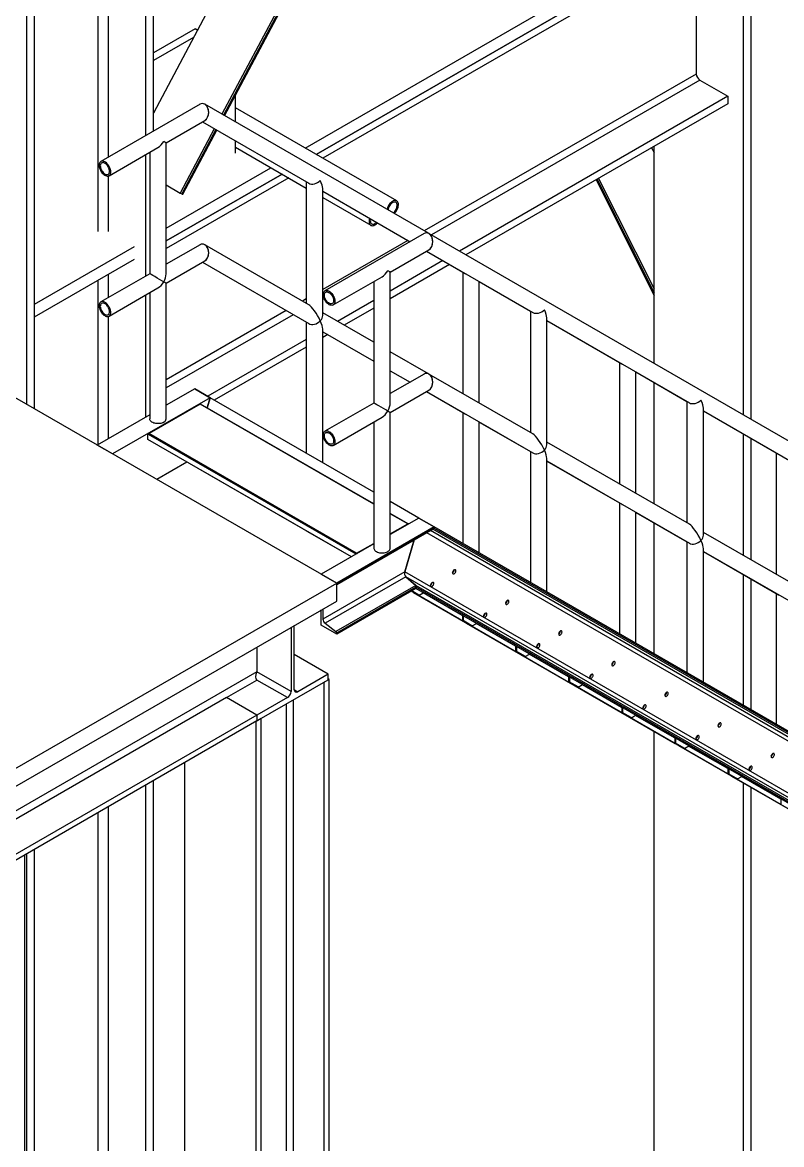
# Model space of a CAD drawing. Header units: inches. Extents: x -1490 to 2215, y -1057 to 1547.
# Drawn here: x 1956.8 to 2017.6, y 1138.8 to 1228.7 of the extents above; entities that cross this region are included whole.
import ezdxf

# ---------------------------------------------------------------- set-up
doc = ezdxf.new("R2010")
doc.units = ezdxf.units.IN
doc.header["$MEASUREMENT"] = 0

msp = doc.modelspace()

# ---------------------------------------------------------------- linework, layer by layer
at = {"color": 7, "linetype": 'Continuous', "lineweight": 25}
for p, q in [((2049.008, 1375.534), (1967.276, 1221.409)), ((2053.475, 1373.507), (1972.769, 1221.318)), ((2053.607, 1373.448), (1972.894, 1221.245)), ((1972.974, 1221.199), (2053.696, 1373.418)), ((1962.846, 1211.929), (1962.846, 1334.712)), ((1963.694, 1217.889), (1963.694, 1334.712)), ((1966.671, 1219.608), (1966.671, 1332.993)), ((1967.276, 1219.957), (1967.276, 1333.342)), ((1957.157, 1198.059), (1957.157, 1327.501)), ((1957.762, 1197.71), (1957.762, 1327.85)), ((2014.52, 1197.211), (2014.52, 1284.963)), ((2015.124, 1196.862), (2015.124, 1285.313)), ((1979.423, 1218.608), (2013.622, 1238.351)), ((1980.307, 1218.098), (2013.622, 1237.331)), ((2013.268, 1237.126), (1980.307, 1218.098)), ((2013.268, 1236.514), (1980.837, 1217.792)), ((2010.744, 1235.057), (2010.744, 1224.539)), ((1970.633, 1228.166), (1967.276, 1226.228)), ((1970.633, 1228.166), (1970.806, 1228.066)), ((1970.817, 1228.087), (1970.633, 1228.166)), ((1970.491, 1227.472), (1967.276, 1225.616)), ((2010.744, 1224.539), (1988.964, 1211.966)), ((2011.027, 1224.049), (1989.532, 1211.641)), ((2011.027, 1224.049), (2013.268, 1222.755)), ((1973.859, 1220.688), (1973.859, 1222.868)), ((1971.009, 1222.112), (1963.069, 1217.528)), ((1989.29, 1211.777), (1971.394, 1222.112)), ((2013.268, 1222.755), (1991.773, 1210.347)), ((2013.268, 1222.143), (1992.304, 1210.04)), ((2013.268, 1222.755), (2013.268, 1222.143)), ((1986.758, 1214.374), (1973.859, 1221.82)), ((1968.298, 1219.028), (1971.394, 1220.816)), ((1972.152, 1220.155), (1969.419, 1215.001)), ((1972.278, 1220.083), (1969.552, 1214.942)), ((1971.201, 1220.704), (1979.711, 1215.79)), ((1969.64, 1214.912), (1972.357, 1220.037)), ((1973.859, 1218.189), (1973.859, 1219.17)), ((1963.727, 1216.389), (1967.641, 1218.649)), ((1966.983, 1218.269), (1966.983, 1208.536)), ((1968.298, 1208.536), (1968.298, 1219.028)), ((1973.859, 1218.669), (1979.519, 1215.402)), ((2007.167, 1218.621), (2007.357, 1218.242)), ((2007.357, 1201.347), (2007.357, 1218.73)), ((1966.671, 1208.356), (1966.671, 1218.089)), ((1968.298, 1212.186), (1976.693, 1217.033)), ((1968.298, 1211.166), (1977.577, 1216.522)), ((1977.577, 1216.522), (1968.298, 1211.166)), ((1963.694, 1211.929), (1963.694, 1216.374)), ((1978.108, 1216.216), (1968.298, 1210.553)), ((1968.298, 1215.647), (1969.419, 1215.001)), ((1979.519, 1215.901), (1979.519, 1206.168)), ((2002.719, 1216.053), (2007.357, 1206.794)), ((2002.799, 1216.099), (2007.357, 1207)), ((2002.925, 1216.172), (2007.357, 1207.324)), ((1969.419, 1215.001), (1969.552, 1214.942)), ((1980.834, 1205.187), (1980.834, 1215.364)), ((1980.834, 1215.142), (1987.824, 1211.105)), ((1980.834, 1214.642), (1984.686, 1212.418)), ((1987.649, 1211.207), (1980.834, 1207.272)), ((1988.95, 1211.755), (1981.01, 1207.171)), ((2072.494, 1163.732), (1989.335, 1211.755)), ((1957.762, 1206.104), (1965.773, 1210.729)), ((1971.009, 1210.86), (1968.298, 1209.295)), ((1979.712, 1206.057), (1971.394, 1210.86)), ((1986.239, 1208.672), (1989.335, 1210.459)), ((1989.139, 1210.346), (1992.247, 1208.551)), ((1989.142, 1210.347), (1997.652, 1205.433)), ((1957.762, 1205.083), (1965.773, 1209.708)), ((1968.298, 1207.777), (1971.394, 1209.564)), ((1971.201, 1209.453), (1979.711, 1204.539)), ((1990.455, 1209.586), (1986.239, 1207.152)), ((1990.986, 1209.279), (1986.239, 1206.539)), ((1966.983, 1208.536), (1963.069, 1206.277)), ((1963.694, 1206.637), (1963.694, 1208.508)), ((1986.239, 1198.179), (1986.239, 1208.672)), ((1992.054, 1208.662), (1992.054, 1198.933)), ((1962.846, 1194.851), (1962.846, 1208.018)), ((1968.298, 1196.905), (1968.298, 1207.777)), ((1981.668, 1206.032), (1985.581, 1208.292)), ((1984.924, 1207.912), (1984.924, 1198.179)), ((1993.369, 1198.173), (1993.369, 1207.906)), ((1993.369, 1207.903), (1997.46, 1205.541)), ((1963.727, 1205.138), (1967.641, 1207.397)), ((1966.671, 1197.06), (1966.671, 1206.838)), ((1966.983, 1207.018), (1966.983, 1196.905)), ((1980.905, 1206.66), (1980.834, 1206.619)), ((1979.519, 1206.513), (1979.22, 1206.341)), ((1984.924, 1206.392), (1982.027, 1204.72)), ((1984.924, 1205.78), (1982.557, 1204.414)), ((1963.694, 1195.341), (1963.694, 1205.122)), ((1977.905, 1205.582), (1968.298, 1200.036)), ((1978.471, 1205.255), (1968.298, 1199.383)), ((1984.924, 1203.047), (1980.834, 1205.409)), ((1997.46, 1205.544), (1997.46, 1195.811)), ((1998.775, 1194.83), (1998.775, 1205.007)), ((1998.775, 1204.785), (2010.188, 1198.194)), ((1998.775, 1204.782), (2004.783, 1201.312)), ((1979.519, 1204.65), (1979.519, 1194.158)), ((1980.834, 1193.398), (1980.834, 1204.113)), ((1980.834, 1203.89), (1984.924, 1201.528)), ((1979.519, 1203.272), (1971.626, 1198.716)), ((1981.242, 1203.655), (1980.834, 1203.419)), ((1979.519, 1202.66), (1972.156, 1198.409)), ((1989.29, 1200.526), (1986.239, 1202.288)), ((1981.958, 1183.742), (1950.491, 1201.907)), ((2004.59, 1201.423), (2004.59, 1191.694)), ((1986.239, 1200.769), (1987.824, 1199.854)), ((1988.95, 1200.503), (1986.239, 1198.938)), ((1997.652, 1195.7), (1989.335, 1200.503)), ((2005.905, 1190.934), (2005.905, 1200.667)), ((2005.905, 1200.664), (2009.995, 1198.302)), ((2007.357, 1190.096), (2007.357, 1199.826)), ((1971.82, 1198.603), (1964.017, 1194.099)), ((1970.583, 1199.318), (1968.298, 1197.999)), ((1971.82, 1198.603), (1970.583, 1199.318)), ((1970.583, 1199.318), (1971.82, 1198.603)), ((1971.579, 1197.792), (1971.82, 1198.603)), ((1971.82, 1198.603), (1971.579, 1197.792)), ((1984.924, 1191.036), (1971.82, 1198.603)), ((1986.239, 1197.42), (1989.335, 1199.207)), ((1989.139, 1199.094), (1992.247, 1197.3)), ((1989.142, 1199.096), (1997.652, 1194.182)), ((1970.992, 1198.098), (1966.898, 1195.734)), ((1971.021, 1198.095), (1966.927, 1195.731)), ((1984.924, 1190.069), (1971.021, 1198.095)), ((1984.924, 1190.088), (1971.05, 1198.098)), ((1984.924, 1198.179), (1981.01, 1195.92)), ((2009.995, 1198.305), (2009.995, 1188.572)), ((2011.31, 1187.591), (2011.31, 1197.768)), ((1966.983, 1197.24), (1962.779, 1194.813)), ((1981.668, 1194.781), (1985.581, 1197.04)), ((1986.239, 1186.548), (1986.239, 1197.42)), ((1992.054, 1197.411), (1992.054, 1186.922)), ((2011.31, 1197.546), (2022.723, 1190.955)), ((2011.31, 1197.543), (2017.318, 1194.073)), ((1984.924, 1196.661), (1984.924, 1186.548)), ((1993.369, 1186.163), (1993.369, 1196.655)), ((1993.369, 1196.651), (1997.46, 1194.289)), ((1966.845, 1195.684), (1966.866, 1195.696)), ((1966.845, 1195.249), (1966.845, 1195.684)), ((1966.886, 1195.66), (1966.845, 1195.684)), ((1983.131, 1185.848), (1966.845, 1195.249)), ((1966.89, 1195.682), (1966.866, 1195.696)), ((1966.886, 1195.684), (1966.886, 1195.708)), ((1966.898, 1195.701), (1966.886, 1195.708)), ((1983.508, 1186.065), (1966.886, 1195.66)), ((1983.549, 1186.136), (1966.927, 1195.731)), ((2010.188, 1188.461), (1998.775, 1195.052)), ((2014.52, 1185.959), (2014.52, 1195.689)), ((2015.124, 1185.61), (2015.124, 1195.34)), ((1964.017, 1194.099), (1962.779, 1194.813)), ((1997.46, 1194.293), (1997.46, 1183.801)), ((2017.126, 1194.184), (2017.126, 1184.455)), ((1969.964, 1193.449), (1967.553, 1192.057)), ((1998.775, 1183.041), (1998.775, 1193.756)), ((1998.775, 1193.533), (2010.188, 1186.943)), ((1998.775, 1193.53), (2004.783, 1190.061)), ((1971.095, 1192.795), (1971.095, 1192.796)), ((1983.13, 1185.847), (1971.095, 1192.795)), ((1975.345, 1190.341), (1975.345, 1190.341)), ((1983.13, 1185.847), (1975.345, 1190.341)), ((1988.521, 1188.959), (1986.239, 1190.277)), ((2004.59, 1190.172), (2004.59, 1179.683)), ((1987.671, 1188.502), (1986.239, 1189.329)), ((1987.642, 1188.499), (1986.239, 1189.31)), ((1988.523, 1188.961), (1986.239, 1187.642)), ((1989.761, 1188.246), (1988.523, 1188.961)), ((1988.523, 1188.961), (1989.761, 1188.246)), ((2005.905, 1178.924), (2005.905, 1189.416)), ((2005.905, 1189.412), (2009.995, 1187.05)), ((1979.595, 1187.886), (1979.595, 1187.887)), ((1983.129, 1185.847), (1979.595, 1187.886)), ((1989.761, 1188.246), (1981.958, 1183.742)), ((1989.733, 1188.151), (1981.958, 1183.663)), ((1981.958, 1183.625), (1989.687, 1188.087)), ((1986.239, 1187.689), (1987.642, 1188.499)), ((1987.7, 1188.485), (1987.676, 1188.499)), ((2067.086, 1142.789), (1989.166, 1187.787)), ((2047.63, 1154.355), (1989.452, 1187.952)), ((2067.331, 1143.214), (1989.656, 1188.07)), ((1989.733, 1188.151), (1989.761, 1188.246)), ((1989.761, 1188.246), (1989.733, 1188.151)), ((2067.386, 1143.308), (1989.733, 1188.151)), ((2067.434, 1143.392), (1989.761, 1188.246)), ((2007.357, 1178.085), (2007.357, 1188.574)), ((2022.723, 1181.222), (2011.31, 1187.813)), ((1984.924, 1186.883), (1980.72, 1184.456)), ((1983.549, 1186.136), (1984.924, 1186.93)), ((1987.397, 1184.641), (1988.159, 1187.206)), ((1988.159, 1187.206), (1987.397, 1184.641)), ((2009.995, 1187.054), (2009.995, 1176.562)), ((1983.549, 1186.112), (1983.549, 1186.136)), ((2011.31, 1175.802), (2011.31, 1186.517)), ((2011.31, 1186.294), (2022.723, 1179.704)), ((2011.31, 1186.291), (2017.318, 1182.822)), ((1980.72, 1184.456), (1981.958, 1183.742)), ((1987.397, 1184.641), (1980.855, 1180.864)), ((1987.485, 1184.26), (1981.026, 1180.531)), ((2065.282, 1139.664), (1987.397, 1184.641)), ((1988.292, 1183.558), (1987.485, 1184.26)), ((1987.485, 1184.26), (1988.292, 1183.558)), ((2065.139, 1139.417), (1987.485, 1184.26)), ((2014.52, 1173.949), (2014.52, 1184.438)), ((1946.224, 1163.113), (1981.958, 1183.742)), ((1988.292, 1183.558), (1981.893, 1179.864)), ((1981.958, 1182.313), (1981.958, 1183.742)), ((1981.958, 1183.742), (1981.958, 1183.663)), ((1988.325, 1183.414), (1981.958, 1179.738)), ((1988.296, 1183.318), (1981.958, 1179.659)), ((2065.037, 1139.24), (1988.292, 1183.558)), ((1988.296, 1183.318), (1988.325, 1183.414)), ((1988.325, 1183.414), (1988.296, 1183.318)), ((2064.934, 1139.062), (1988.296, 1183.318)), ((2064.934, 1139.062), (1988.296, 1183.318)), ((2064.982, 1139.146), (1988.325, 1183.414)), ((2015.124, 1173.6), (2015.124, 1184.088)), ((1946.224, 1161.684), (1981.958, 1182.313)), ((1996.299, 1178.244), (1987.902, 1183.091)), ((2000.549, 1175.79), (1987.902, 1183.09)), ((1992.049, 1180.698), (1987.903, 1183.091)), ((1987.956, 1183.122), (1988.547, 1182.781)), ((1988.526, 1182.792), (1987.956, 1183.122)), ((1988.095, 1182.978), (1988.095, 1182.979)), ((2004.799, 1173.335), (1988.095, 1182.978)), ((1988.547, 1182.781), (1988.526, 1182.792)), ((1988.547, 1182.781), (1988.887, 1182.977)), ((1992.008, 1181.157), (1988.871, 1182.968)), ((2017.126, 1182.933), (2017.126, 1172.444)), ((1980.72, 1180.373), (1980.72, 1181.598)), ((1980.855, 1181.676), (1980.855, 1180.864)), ((1981.026, 1180.531), (1981.893, 1179.864)), ((1992.008, 1181.157), (1992.023, 1181.166)), ((1992.049, 1181.133), (1992.008, 1181.157)), ((1992.064, 1181.142), (1992.049, 1181.133)), ((1992.049, 1180.698), (1992.049, 1181.133)), ((1992.069, 1180.71), (1992.049, 1180.698)), ((1992.069, 1180.71), (1992.069, 1181.139)), ((1992.069, 1180.746), (1992.09, 1180.735)), ((1992.776, 1180.338), (1992.069, 1180.746)), ((1992.09, 1181.128), (1992.09, 1180.735)), ((1992.09, 1180.735), (1992.797, 1180.326)), ((1992.345, 1180.524), (1992.345, 1180.524)), ((2009.049, 1170.881), (1992.345, 1180.524)), ((1992.797, 1180.326), (1993.137, 1180.523)), ((1996.258, 1178.702), (1993.121, 1180.513)), ((1978.295, 1180.198), (1978.295, 1175.062)), ((1978.549, 1175.209), (1978.549, 1180.345)), ((1981.958, 1179.659), (1980.72, 1180.373)), ((1981.958, 1179.738), (1981.958, 1179.659)), ((1992.797, 1180.326), (1992.776, 1180.338)), ((1996.258, 1178.702), (1996.273, 1178.711)), ((1996.299, 1178.679), (1996.258, 1178.702)), ((1975.569, 1178.625), (1975.569, 1176.636)), ((1981.275, 1176.456), (1978.549, 1178.03)), ((1996.314, 1178.688), (1996.299, 1178.679)), ((1996.299, 1178.244), (1996.299, 1178.679)), ((1996.319, 1178.256), (1996.299, 1178.244)), ((1996.319, 1178.256), (1996.319, 1178.685)), ((1996.319, 1178.292), (1996.34, 1178.28)), ((1997.026, 1177.884), (1996.319, 1178.292)), ((1996.34, 1178.673), (1996.34, 1178.28)), ((1996.34, 1178.28), (1997.047, 1177.872)), ((1996.595, 1178.069), (1996.595, 1178.07)), ((2013.299, 1168.427), (1996.595, 1178.069)), ((1997.047, 1177.872), (1997.026, 1177.884)), ((1997.047, 1177.872), (1997.387, 1178.068)), ((2000.508, 1176.248), (1997.371, 1178.059)), ((1975.569, 1176.636), (1948.497, 1161.008)), ((1978.295, 1175.062), (1975.569, 1176.636)), ((1981.275, 1176.456), (1978.832, 1175.046)), ((1981.339, 1176.035), (1980.943, 1175.807)), ((1981.275, 1175.999), (1981.275, 1176.456)), ((1981.339, 1176.035), (1981.275, 1176.072)), ((1981.339, 1029.964), (1981.339, 1176.035)), ((2000.508, 1176.248), (2000.523, 1176.257)), ((2000.549, 1176.224), (2000.508, 1176.248)), ((2000.564, 1176.234), (2000.549, 1176.224)), ((2000.549, 1175.79), (2000.549, 1176.224)), ((2000.569, 1175.801), (2000.569, 1176.231)), ((2000.59, 1176.219), (2000.59, 1175.826)), ((1973.126, 1174.572), (1975.569, 1175.982)), ((1975.569, 1172.705), (1981.275, 1175.999)), ((1978.012, 1174.572), (1975.569, 1175.982)), ((1978.832, 1175.046), (1978.549, 1175.209)), ((1980.943, 1029.736), (1980.943, 1175.807)), ((2000.569, 1175.801), (2000.549, 1175.79)), ((2000.569, 1175.838), (2000.59, 1175.826)), ((2001.276, 1175.43), (2000.569, 1175.838)), ((2000.59, 1175.826), (2001.297, 1175.418)), ((2000.845, 1175.615), (2000.845, 1175.616)), ((2017.549, 1165.972), (2000.845, 1175.615)), ((2001.297, 1175.418), (2001.276, 1175.43)), ((2001.297, 1175.418), (2001.637, 1175.614)), ((2004.758, 1173.794), (2001.621, 1175.605)), ((1973.126, 1174.572), (1948.78, 1160.518)), ((1975.569, 1173.162), (1973.126, 1174.572)), ((1975.569, 1173.162), (1973.126, 1174.572)), ((1978.012, 1174.572), (1975.569, 1173.162)), ((1978.5, 1031.146), (1978.5, 1174.397)), ((1977.934, 1031.146), (1977.934, 1174.07)), ((2004.758, 1173.794), (2004.773, 1173.803)), ((2004.799, 1173.77), (2004.758, 1173.794)), ((2004.814, 1173.779), (2004.799, 1173.77)), ((2004.799, 1173.335), (2004.799, 1173.77)), ((2004.819, 1173.347), (2004.799, 1173.335)), ((2004.819, 1173.347), (2004.819, 1173.777)), ((2004.819, 1173.384), (2004.84, 1173.372)), ((2005.526, 1172.975), (2004.819, 1173.384)), ((2004.84, 1173.765), (2004.84, 1173.372)), ((2004.84, 1173.372), (2005.547, 1172.963)), ((1975.569, 1173.162), (1951.223, 1159.107)), ((1975.569, 1172.705), (1951.223, 1158.65)), ((1975.901, 1172.896), (1975.505, 1172.668)), ((1975.505, 1026.597), (1975.505, 1172.668)), ((1975.569, 1173.162), (1975.569, 1172.705)), ((1975.569, 1173.162), (1975.569, 1172.705)), ((1975.901, 1026.825), (1975.901, 1172.896)), ((2005.095, 1173.161), (2005.095, 1173.162)), ((2021.799, 1163.518), (2005.095, 1173.161)), ((2005.547, 1172.963), (2005.526, 1172.975)), ((2005.547, 1172.963), (2005.887, 1173.16)), ((2009.008, 1171.34), (2005.871, 1173.15)), ((2007.357, 1088.017), (2007.357, 1171.855)), ((2009.008, 1171.34), (2009.023, 1171.349)), ((2009.049, 1171.316), (2009.008, 1171.34)), ((2009.064, 1171.325), (2009.049, 1171.316)), ((2009.049, 1170.881), (2009.049, 1171.316)), ((2009.069, 1170.893), (2009.049, 1170.881)), ((2009.069, 1170.893), (2009.069, 1171.322)), ((2009.069, 1170.929), (2009.09, 1170.918)), ((2009.776, 1170.521), (2009.069, 1170.929)), ((2009.09, 1171.31), (2009.09, 1170.918)), ((2009.09, 1170.918), (2009.797, 1170.509)), ((2009.345, 1170.707), (2009.345, 1170.707)), ((2026.049, 1161.064), (2009.345, 1170.707)), ((2009.797, 1170.509), (2010.137, 1170.706)), ((2013.258, 1168.885), (2010.121, 1170.696)), ((2009.797, 1170.509), (2009.776, 1170.521)), ((1969.799, 1029.891), (1969.799, 1169.374)), ((2013.258, 1168.885), (2013.273, 1168.894)), ((2013.299, 1168.862), (2013.258, 1168.885)), ((2013.314, 1168.871), (2013.299, 1168.862)), ((2013.299, 1168.427), (2013.299, 1168.862)), ((2013.319, 1168.439), (2013.319, 1168.868)), ((2013.34, 1168.856), (2013.34, 1168.463)), ((1967.276, 1056.609), (1967.276, 1167.917)), ((2013.319, 1168.439), (2013.299, 1168.427)), ((2013.319, 1168.475), (2013.34, 1168.463)), ((2014.026, 1168.067), (2013.319, 1168.475)), ((2013.34, 1168.463), (2014.047, 1168.055)), ((2013.595, 1168.252), (2013.595, 1168.253)), ((2030.299, 1158.61), (2013.595, 1168.252)), ((2014.047, 1168.055), (2014.026, 1168.067)), ((2014.047, 1168.055), (2014.387, 1168.251)), ((2017.508, 1166.431), (2014.371, 1168.242)), ((1966.671, 1056.26), (1966.671, 1167.568)), ((2014.52, 1083.882), (2014.52, 1167.718)), ((2015.124, 1084.231), (2015.124, 1167.369)), ((2017.508, 1166.431), (2017.523, 1166.44)), ((2017.549, 1166.407), (2017.508, 1166.431)), ((2017.564, 1166.416), (2017.549, 1166.407)), ((2017.549, 1165.972), (2017.549, 1166.407)), ((1962.846, 1057.978), (1962.846, 1165.36)), ((1963.694, 1057.978), (1963.694, 1165.849)), ((2017.569, 1165.984), (2017.549, 1165.972)), ((1956.993, 1044.019), (1956.993, 1161.981)), ((1957.157, 1050.767), (1957.157, 1162.076)), ((1957.762, 1051.116), (1957.762, 1162.425))]:
    msp.add_line(p, q, dxfattribs=at)
at = {"color": 7, "linetype": 'Continuous', "lineweight": 25, "flags": 128}
for points in [[(1963.863, 1216.69), (1963.858, 1216.772), (1963.843, 1216.857), (1963.819, 1216.944), (1963.786, 1217.031), (1963.744, 1217.117), (1963.696, 1217.2), (1963.64, 1217.277), (1963.58, 1217.348), (1963.516, 1217.41), (1963.449, 1217.463), (1963.381, 1217.505), (1963.314, 1217.536), (1963.248, 1217.554), (1963.186, 1217.559), (1963.128, 1217.552), (1963.075, 1217.532), (1963.03, 1217.499), (1962.993, 1217.456), (1962.964, 1217.401), (1962.944, 1217.338), (1962.934, 1217.266), (1962.934, 1217.187), (1962.944, 1217.104), (1962.964, 1217.018), (1962.993, 1216.93), (1963.03, 1216.843), (1963.075, 1216.759), (1963.128, 1216.678), (1963.186, 1216.604), (1963.248, 1216.537), (1963.314, 1216.48), (1963.381, 1216.432), (1963.449, 1216.396), (1963.516, 1216.372), (1963.58, 1216.36), (1963.64, 1216.361), (1963.696, 1216.375), (1963.744, 1216.401), (1963.786, 1216.439), (1963.819, 1216.488), (1963.843, 1216.547), (1963.858, 1216.615), (1963.863, 1216.69)], [(1963.769, 1216.745), (1963.764, 1216.818), (1963.749, 1216.895), (1963.724, 1216.974), (1963.691, 1217.053), (1963.649, 1217.129), (1963.601, 1217.2), (1963.547, 1217.265), (1963.489, 1217.322), (1963.429, 1217.368), (1963.368, 1217.403), (1963.307, 1217.427), (1963.249, 1217.437), (1963.195, 1217.435), (1963.147, 1217.419), (1963.105, 1217.391), (1963.072, 1217.351), (1963.047, 1217.3), (1963.032, 1217.241), (1963.027, 1217.173), (1963.032, 1217.1), (1963.047, 1217.022), (1963.072, 1216.943), (1963.105, 1216.865), (1963.147, 1216.789), (1963.195, 1216.717), (1963.249, 1216.653), (1963.307, 1216.596), (1963.368, 1216.55), (1963.429, 1216.514), (1963.489, 1216.491), (1963.547, 1216.481), (1963.601, 1216.483), (1963.649, 1216.499), (1963.691, 1216.527), (1963.724, 1216.567), (1963.749, 1216.617), (1963.764, 1216.677), (1963.769, 1216.745)], [(1986.894, 1214.073), (1986.889, 1214.148), (1986.874, 1214.216), (1986.85, 1214.275), (1986.817, 1214.324), (1986.776, 1214.362), (1986.727, 1214.389), (1986.671, 1214.402), (1986.611, 1214.403), (1986.547, 1214.392), (1986.48, 1214.367), (1986.412, 1214.331), (1986.345, 1214.284), (1986.279, 1214.226), (1986.217, 1214.159), (1986.159, 1214.085), (1986.107, 1214.005), (1986.061, 1213.92), (1986.024, 1213.833), (1985.995, 1213.745), (1985.981, 1213.688)], [(1986.8, 1214.018), (1986.795, 1214.086), (1986.78, 1214.146), (1986.755, 1214.196), (1986.722, 1214.236), (1986.68, 1214.264), (1986.632, 1214.28), (1986.578, 1214.283), (1986.52, 1214.272), (1986.46, 1214.249), (1986.399, 1214.213), (1986.338, 1214.167), (1986.28, 1214.111), (1986.226, 1214.046), (1986.178, 1213.974), (1986.137, 1213.898), (1986.103, 1213.82), (1986.078, 1213.741), (1986.063, 1213.664), (1986.061, 1213.642)], [(1984.593, 1212.971), (1984.581, 1212.929), (1984.561, 1212.843), (1984.551, 1212.759), (1984.551, 1212.681), (1984.561, 1212.609), (1984.581, 1212.545), (1984.61, 1212.491), (1984.647, 1212.447), (1984.692, 1212.415), (1984.745, 1212.395), (1984.802, 1212.388), (1984.865, 1212.393), (1984.931, 1212.411), (1984.998, 1212.442), (1985.066, 1212.484), (1985.133, 1212.536), (1985.197, 1212.599), (1985.211, 1212.614)], [(1984.665, 1212.929), (1984.664, 1212.924), (1984.649, 1212.847), (1984.644, 1212.774), (1984.649, 1212.706), (1984.664, 1212.646), (1984.689, 1212.596), (1984.722, 1212.556), (1984.764, 1212.528), (1984.812, 1212.512), (1984.866, 1212.51), (1984.924, 1212.52), (1984.984, 1212.543), (1985.046, 1212.579), (1985.106, 1212.625), (1985.139, 1212.656)], [(1980.874, 1206.87), (1980.879, 1206.946), (1980.894, 1207.014), (1980.918, 1207.073), (1980.951, 1207.122), (1980.993, 1207.16), (1981.041, 1207.186), (1981.097, 1207.2), (1981.157, 1207.201), (1981.221, 1207.189), (1981.288, 1207.165), (1981.356, 1207.129), (1981.423, 1207.081), (1981.489, 1207.023), (1981.551, 1206.957), (1981.609, 1206.882), (1981.662, 1206.802), (1981.707, 1206.718), (1981.744, 1206.631), (1981.773, 1206.543), (1981.793, 1206.457), (1981.803, 1206.373), (1981.803, 1206.295), (1981.793, 1206.223), (1981.773, 1206.159), (1981.744, 1206.105), (1981.707, 1206.061), (1981.662, 1206.029), (1981.609, 1206.009), (1981.551, 1206.002), (1981.489, 1206.007), (1981.423, 1206.025), (1981.356, 1206.056), (1981.288, 1206.098), (1981.221, 1206.15), (1981.157, 1206.213), (1981.097, 1206.283), (1981.041, 1206.361), (1980.993, 1206.444), (1980.951, 1206.53), (1980.918, 1206.617), (1980.894, 1206.704), (1980.879, 1206.789), (1980.874, 1206.87)], [(1980.968, 1206.816), (1980.973, 1206.884), (1980.988, 1206.943), (1981.013, 1206.994), (1981.046, 1207.034), (1981.088, 1207.062), (1981.136, 1207.078), (1981.19, 1207.08), (1981.248, 1207.07), (1981.308, 1207.046), (1981.37, 1207.011), (1981.43, 1206.965), (1981.488, 1206.908), (1981.542, 1206.843), (1981.59, 1206.772), (1981.632, 1206.696), (1981.665, 1206.617), (1981.69, 1206.538), (1981.705, 1206.461), (1981.71, 1206.388), (1981.705, 1206.32), (1981.69, 1206.26), (1981.665, 1206.21), (1981.632, 1206.17), (1981.59, 1206.142), (1981.542, 1206.126), (1981.488, 1206.124), (1981.43, 1206.134), (1981.37, 1206.157), (1981.308, 1206.193), (1981.248, 1206.239), (1981.19, 1206.296), (1981.136, 1206.36), (1981.088, 1206.432), (1981.046, 1206.508), (1981.013, 1206.586), (1980.988, 1206.665), (1980.973, 1206.743), (1980.968, 1206.816)], [(1963.863, 1205.439), (1963.858, 1205.52), (1963.843, 1205.605), (1963.819, 1205.692), (1963.786, 1205.78), (1963.744, 1205.866), (1963.696, 1205.948), (1963.64, 1206.026), (1963.58, 1206.096), (1963.516, 1206.159), (1963.449, 1206.212), (1963.381, 1206.254), (1963.314, 1206.284), (1963.248, 1206.302), (1963.186, 1206.308), (1963.128, 1206.3), (1963.075, 1206.28), (1963.03, 1206.248), (1962.993, 1206.204), (1962.964, 1206.15), (1962.944, 1206.086), (1962.934, 1206.014), (1962.934, 1205.936), (1962.944, 1205.853), (1962.964, 1205.766), (1962.993, 1205.679), (1963.03, 1205.592), (1963.075, 1205.507), (1963.128, 1205.427), (1963.186, 1205.353), (1963.248, 1205.286), (1963.314, 1205.228), (1963.381, 1205.181), (1963.449, 1205.144), (1963.516, 1205.12), (1963.58, 1205.108), (1963.64, 1205.109), (1963.696, 1205.123), (1963.744, 1205.149), (1963.786, 1205.187), (1963.819, 1205.236), (1963.843, 1205.296), (1963.858, 1205.364), (1963.863, 1205.439)], [(1963.769, 1205.493), (1963.764, 1205.567), (1963.749, 1205.644), (1963.724, 1205.723), (1963.691, 1205.801), (1963.649, 1205.877), (1963.601, 1205.949), (1963.547, 1206.014), (1963.489, 1206.07), (1963.429, 1206.116), (1963.368, 1206.152), (1963.307, 1206.175), (1963.249, 1206.186), (1963.195, 1206.183), (1963.147, 1206.167), (1963.105, 1206.139), (1963.072, 1206.099), (1963.047, 1206.049), (1963.032, 1205.989), (1963.027, 1205.921), (1963.032, 1205.848), (1963.047, 1205.771), (1963.072, 1205.692), (1963.105, 1205.613), (1963.147, 1205.537), (1963.195, 1205.466), (1963.249, 1205.401), (1963.307, 1205.345), (1963.368, 1205.298), (1963.429, 1205.263), (1963.489, 1205.24), (1963.547, 1205.229), (1963.601, 1205.232), (1963.649, 1205.247), (1963.691, 1205.275), (1963.724, 1205.315), (1963.749, 1205.366), (1963.764, 1205.426), (1963.769, 1205.493)], [(1968.106, 1196.637), (1968.033, 1196.6), (1967.952, 1196.571), (1967.864, 1196.548), (1967.772, 1196.533), (1967.677, 1196.526), (1967.581, 1196.527), (1967.486, 1196.536), (1967.395, 1196.553), (1967.309, 1196.577), (1967.23, 1196.609), (1967.159, 1196.647), (1967.099, 1196.69), (1967.051, 1196.738), (1967.015, 1196.789), (1966.992, 1196.843), (1966.983, 1196.898), (1966.983, 1196.905)], [(1980.874, 1195.619), (1980.879, 1195.694), (1980.894, 1195.762), (1980.918, 1195.821), (1980.951, 1195.87), (1980.993, 1195.909), (1981.041, 1195.935), (1981.097, 1195.948), (1981.157, 1195.949), (1981.221, 1195.938), (1981.288, 1195.913), (1981.356, 1195.877), (1981.423, 1195.83), (1981.489, 1195.772), (1981.551, 1195.705), (1981.609, 1195.631), (1981.662, 1195.551), (1981.707, 1195.466), (1981.744, 1195.379), (1981.773, 1195.291), (1981.793, 1195.205), (1981.803, 1195.122), (1981.803, 1195.044), (1981.793, 1194.972), (1981.773, 1194.908), (1981.744, 1194.854), (1981.707, 1194.81), (1981.662, 1194.778), (1981.609, 1194.758), (1981.551, 1194.75), (1981.489, 1194.756), (1981.423, 1194.774), (1981.356, 1194.804), (1981.288, 1194.846), (1981.221, 1194.899), (1981.157, 1194.961), (1981.097, 1195.032), (1981.041, 1195.109), (1980.993, 1195.192), (1980.951, 1195.278), (1980.918, 1195.366), (1980.894, 1195.453), (1980.879, 1195.538), (1980.874, 1195.619)], [(1980.968, 1195.564), (1980.973, 1195.632), (1980.988, 1195.692), (1981.013, 1195.743), (1981.046, 1195.782), (1981.088, 1195.81), (1981.136, 1195.826), (1981.19, 1195.829), (1981.248, 1195.818), (1981.308, 1195.795), (1981.37, 1195.76), (1981.43, 1195.713), (1981.488, 1195.657), (1981.542, 1195.592), (1981.59, 1195.52), (1981.632, 1195.444), (1981.665, 1195.366), (1981.69, 1195.287), (1981.705, 1195.21), (1981.71, 1195.136), (1981.705, 1195.069), (1981.69, 1195.009), (1981.665, 1194.958), (1981.632, 1194.918), (1981.59, 1194.89), (1981.542, 1194.875), (1981.488, 1194.872), (1981.43, 1194.883), (1981.37, 1194.906), (1981.308, 1194.941), (1981.248, 1194.988), (1981.19, 1195.044), (1981.136, 1195.109), (1981.088, 1195.18), (1981.046, 1195.256), (1981.013, 1195.335), (1980.988, 1195.414), (1980.973, 1195.491), (1980.968, 1195.564)], [(1984.924, 1186.548), (1984.927, 1186.513), (1984.942, 1186.459), (1984.972, 1186.406), (1985.014, 1186.356), (1985.069, 1186.311), (1985.134, 1186.27), (1985.209, 1186.235), (1985.292, 1186.207), (1985.381, 1186.187), (1985.474, 1186.174), (1985.57, 1186.169), (1985.665, 1186.172), (1985.759, 1186.183), (1985.85, 1186.201), (1985.934, 1186.228), (1986.011, 1186.261), (1986.079, 1186.3), (1986.136, 1186.344), (1986.182, 1186.393), (1986.215, 1186.445), (1986.234, 1186.5), (1986.239, 1186.548)], [(1991.361, 1184.505), (1991.396, 1184.531), (1991.43, 1184.567), (1991.458, 1184.61), (1991.478, 1184.656), (1991.49, 1184.702), (1991.493, 1184.745), (1991.486, 1184.782), (1991.469, 1184.809), (1991.444, 1184.825), (1991.413, 1184.829), (1991.379, 1184.82), (1991.343, 1184.799), (1991.308, 1184.768), (1991.277, 1184.729), (1991.252, 1184.684), (1991.236, 1184.637), (1991.228, 1184.592), (1991.231, 1184.552), (1991.243, 1184.52), (1991.264, 1184.498), (1991.292, 1184.488), (1991.325, 1184.49), (1991.361, 1184.505)], [(1989.593, 1183.485), (1989.629, 1183.511), (1989.662, 1183.547), (1989.69, 1183.589), (1989.711, 1183.635), (1989.723, 1183.681), (1989.725, 1183.724), (1989.718, 1183.761), (1989.701, 1183.788), (1989.677, 1183.805), (1989.646, 1183.809), (1989.611, 1183.8), (1989.575, 1183.779), (1989.54, 1183.748), (1989.509, 1183.708), (1989.485, 1183.663), (1989.468, 1183.617), (1989.461, 1183.572), (1989.463, 1183.532), (1989.475, 1183.499), (1989.496, 1183.477), (1989.524, 1183.467), (1989.557, 1183.47), (1989.593, 1183.485)], [(1995.611, 1182.051), (1995.646, 1182.077), (1995.68, 1182.113), (1995.708, 1182.155), (1995.728, 1182.201), (1995.74, 1182.248), (1995.743, 1182.291), (1995.736, 1182.327), (1995.719, 1182.355), (1995.694, 1182.371), (1995.663, 1182.375), (1995.629, 1182.366), (1995.593, 1182.345), (1995.558, 1182.314), (1995.527, 1182.274), (1995.502, 1182.23), (1995.486, 1182.183), (1995.478, 1182.138), (1995.481, 1182.098), (1995.493, 1182.065), (1995.514, 1182.043), (1995.542, 1182.033), (1995.575, 1182.036), (1995.611, 1182.051)], [(1992.008, 1181.157), (1992.008, 1181.166), (1992.01, 1181.174)], [(1993.843, 1181.03), (1993.879, 1181.057), (1993.912, 1181.092), (1993.94, 1181.135), (1993.961, 1181.181), (1993.973, 1181.227), (1993.975, 1181.27), (1993.968, 1181.307), (1993.951, 1181.334), (1993.927, 1181.35), (1993.896, 1181.354), (1993.861, 1181.345), (1993.825, 1181.325), (1993.79, 1181.293), (1993.759, 1181.254), (1993.735, 1181.209), (1993.718, 1181.163), (1993.711, 1181.117), (1993.713, 1181.077), (1993.725, 1181.045), (1993.746, 1181.023), (1993.774, 1181.013), (1993.807, 1181.015), (1993.843, 1181.03)], [(1999.861, 1179.596), (1999.896, 1179.623), (1999.93, 1179.659), (1999.958, 1179.701), (1999.978, 1179.747), (1999.99, 1179.793), (1999.993, 1179.836), (1999.986, 1179.873), (1999.969, 1179.9), (1999.944, 1179.917), (1999.913, 1179.921), (1999.879, 1179.912), (1999.843, 1179.891), (1999.808, 1179.86), (1999.777, 1179.82), (1999.752, 1179.775), (1999.736, 1179.729), (1999.728, 1179.684), (1999.731, 1179.644), (1999.743, 1179.611), (1999.764, 1179.589), (1999.792, 1179.579), (1999.825, 1179.582), (1999.861, 1179.596)], [(1996.258, 1178.702), (1996.258, 1178.712), (1996.26, 1178.719)], [(1998.093, 1178.576), (1998.129, 1178.602), (1998.162, 1178.638), (1998.19, 1178.681), (1998.211, 1178.727), (1998.223, 1178.773), (1998.225, 1178.816), (1998.218, 1178.852), (1998.201, 1178.88), (1998.177, 1178.896), (1998.146, 1178.9), (1998.111, 1178.891), (1998.075, 1178.87), (1998.04, 1178.839), (1998.009, 1178.8), (1997.985, 1178.755), (1997.968, 1178.708), (1997.961, 1178.663), (1997.963, 1178.623), (1997.975, 1178.591), (1997.996, 1178.569), (1998.024, 1178.559), (1998.057, 1178.561), (1998.093, 1178.576)], [(2004.111, 1177.142), (2004.146, 1177.169), (2004.18, 1177.204), (2004.208, 1177.247), (2004.228, 1177.293), (2004.24, 1177.339), (2004.243, 1177.382), (2004.236, 1177.419), (2004.219, 1177.446), (2004.194, 1177.462), (2004.163, 1177.466), (2004.129, 1177.457), (2004.093, 1177.437), (2004.058, 1177.405), (2004.027, 1177.366), (2004.002, 1177.321), (2003.986, 1177.274), (2003.978, 1177.229), (2003.981, 1177.189), (2003.993, 1177.157), (2004.014, 1177.135), (2004.042, 1177.125), (2004.075, 1177.127), (2004.111, 1177.142)], [(2000.508, 1176.248), (2000.508, 1176.258), (2000.51, 1176.265)], [(2002.343, 1176.122), (2002.379, 1176.148), (2002.412, 1176.184), (2002.44, 1176.226), (2002.461, 1176.272), (2002.473, 1176.319), (2002.475, 1176.362), (2002.468, 1176.398), (2002.451, 1176.426), (2002.427, 1176.442), (2002.396, 1176.446), (2002.361, 1176.437), (2002.325, 1176.416), (2002.29, 1176.385), (2002.259, 1176.345), (2002.235, 1176.301), (2002.218, 1176.254), (2002.211, 1176.209), (2002.213, 1176.169), (2002.225, 1176.136), (2002.246, 1176.114), (2002.274, 1176.104), (2002.307, 1176.107), (2002.343, 1176.122)], [(2008.361, 1174.688), (2008.396, 1174.714), (2008.43, 1174.75), (2008.458, 1174.792), (2008.478, 1174.839), (2008.49, 1174.885), (2008.493, 1174.928), (2008.486, 1174.964), (2008.469, 1174.992), (2008.444, 1175.008), (2008.413, 1175.012), (2008.379, 1175.003), (2008.343, 1174.982), (2008.308, 1174.951), (2008.277, 1174.912), (2008.252, 1174.867), (2008.236, 1174.82), (2008.228, 1174.775), (2008.231, 1174.735), (2008.243, 1174.703), (2008.264, 1174.681), (2008.292, 1174.67), (2008.325, 1174.673), (2008.361, 1174.688)], [(2004.758, 1173.794), (2004.758, 1173.803), (2004.76, 1173.811)], [(2006.593, 1173.667), (2006.629, 1173.694), (2006.662, 1173.73), (2006.69, 1173.772), (2006.711, 1173.818), (2006.723, 1173.864), (2006.725, 1173.907), (2006.718, 1173.944), (2006.701, 1173.971), (2006.677, 1173.988), (2006.646, 1173.991), (2006.611, 1173.983), (2006.575, 1173.962), (2006.54, 1173.93), (2006.509, 1173.891), (2006.485, 1173.846), (2006.468, 1173.8), (2006.461, 1173.755), (2006.463, 1173.714), (2006.475, 1173.682), (2006.496, 1173.66), (2006.524, 1173.65), (2006.557, 1173.652), (2006.593, 1173.667)], [(2012.611, 1172.234), (2012.646, 1172.26), (2012.68, 1172.296), (2012.708, 1172.338), (2012.728, 1172.384), (2012.74, 1172.431), (2012.743, 1172.474), (2012.736, 1172.51), (2012.719, 1172.538), (2012.694, 1172.554), (2012.663, 1172.558), (2012.629, 1172.549), (2012.593, 1172.528), (2012.558, 1172.497), (2012.527, 1172.457), (2012.502, 1172.413), (2012.486, 1172.366), (2012.478, 1172.321), (2012.481, 1172.281), (2012.493, 1172.248), (2012.514, 1172.226), (2012.542, 1172.216), (2012.575, 1172.219), (2012.611, 1172.234)], [(2010.843, 1171.213), (2010.879, 1171.24), (2010.912, 1171.275), (2010.94, 1171.318), (2010.961, 1171.364), (2010.973, 1171.41), (2010.975, 1171.453), (2010.968, 1171.49), (2010.951, 1171.517), (2010.927, 1171.533), (2010.896, 1171.537), (2010.861, 1171.528), (2010.825, 1171.508), (2010.79, 1171.476), (2010.759, 1171.437), (2010.735, 1171.392), (2010.718, 1171.345), (2010.711, 1171.3), (2010.713, 1171.26), (2010.725, 1171.228), (2010.746, 1171.206), (2010.774, 1171.196), (2010.807, 1171.198), (2010.843, 1171.213)], [(2009.008, 1171.34), (2009.008, 1171.349), (2009.01, 1171.357)], [(2016.861, 1169.779), (2016.896, 1169.806), (2016.93, 1169.841), (2016.958, 1169.884), (2016.978, 1169.93), (2016.99, 1169.976), (2016.993, 1170.019), (2016.986, 1170.056), (2016.969, 1170.083), (2016.944, 1170.1), (2016.913, 1170.103), (2016.879, 1170.095), (2016.843, 1170.074), (2016.808, 1170.042), (2016.777, 1170.003), (2016.752, 1169.958), (2016.736, 1169.912), (2016.728, 1169.867), (2016.731, 1169.826), (2016.743, 1169.794), (2016.764, 1169.772), (2016.792, 1169.762), (2016.825, 1169.764), (2016.861, 1169.779)], [(2013.258, 1168.885), (2013.258, 1168.895), (2013.26, 1168.902)], [(2015.093, 1168.759), (2015.129, 1168.785), (2015.162, 1168.821), (2015.19, 1168.863), (2015.211, 1168.91), (2015.223, 1168.956), (2015.225, 1168.999), (2015.218, 1169.035), (2015.201, 1169.063), (2015.177, 1169.079), (2015.146, 1169.083), (2015.111, 1169.074), (2015.075, 1169.053), (2015.04, 1169.022), (2015.009, 1168.982), (2014.985, 1168.938), (2014.968, 1168.891), (2014.961, 1168.846), (2014.963, 1168.806), (2014.975, 1168.774), (2014.996, 1168.752), (2015.024, 1168.741), (2015.057, 1168.744), (2015.093, 1168.759)], [(2017.508, 1166.431), (2017.508, 1166.441), (2017.51, 1166.448)]]:
    msp.add_lwpolyline(points, dxfattribs=at)
at = {"color": 7, "linetype": 'Continuous', "lineweight": 25}
for centre, radius, start, end in [((2011.358, 1224.567), 0.615, 182.60548, 237.39452), ((1969.658, 1215.109), 0.198, 237.49975, 264.74955), ((1985.988, 1214.057), 0.813, 306.60509, 357.2854), ((1985.87, 1214.123), 1.026, 311.74206, 357.18126), ((1971.004, 1198.071), 0.0292, 54.38242, 114.30712), ((1971.038, 1198.071), 0.0292, 65.69288, 125.61758), ((1967.973, 1196.935), 0.326, 293.94378, 354.73608), ((1966.911, 1195.712), 0.0253, 50.79671, 189.21404), ((1966.975, 1195.656), 0.0891, 122.60548, 177.39452), ((1987.658, 1188.48), 0.0253, 350.78596, 129.20329), ((1987.596, 1188.427), 0.0859, 29.23911, 57.65884), ((1983.597, 1186.061), 0.0891, 122.60548, 177.39452), ((1983.573, 1186.075), 0.0446, 122.60548, 177.39452), ((1983.504, 1186.065), 0.0837, 28.8568, 58.04537), ((1983.526, 1186.077), 0.0418, 28.86087, 58.04552), ((1991.075, 1184.823), 0.284, 302.16948, 357.39189), ((1991.075, 1184.823), 0.284, 302.60248, 357.4029), ((1991.044, 1184.841), 0.296, 309.07388, 350.9315), ((1989.307, 1183.803), 0.284, 302.16948, 357.39189), ((1989.307, 1183.803), 0.284, 302.60248, 357.4029), ((1989.276, 1183.821), 0.296, 309.07388, 350.9315), ((1995.325, 1182.369), 0.284, 302.16948, 357.39189), ((1995.325, 1182.369), 0.284, 302.60248, 357.4029), ((1995.294, 1182.387), 0.296, 309.07388, 350.9315), ((1981.307, 1180.887), 0.453, 182.89982, 231.62815), ((1993.557, 1181.348), 0.284, 302.16948, 357.39189), ((1993.557, 1181.348), 0.284, 302.60248, 357.4029), ((1993.526, 1181.366), 0.296, 309.07388, 350.9315), ((1981.786, 1179.729), 0.172, 2.89982, 51.62815), ((1999.575, 1179.915), 0.284, 302.16948, 357.39189), ((1999.575, 1179.915), 0.284, 302.60248, 357.4029), ((1999.544, 1179.933), 0.296, 309.07388, 350.9315), ((1997.807, 1178.894), 0.284, 302.16948, 357.39189), ((1997.807, 1178.894), 0.284, 302.60248, 357.4029), ((1997.776, 1178.912), 0.296, 309.07388, 350.9315), ((2003.825, 1177.46), 0.284, 302.16948, 357.39189), ((2003.825, 1177.46), 0.284, 302.60248, 357.4029), ((2003.794, 1177.478), 0.296, 309.07388, 350.9315), ((2002.057, 1176.44), 0.284, 302.16948, 357.39189), ((2002.057, 1176.44), 0.284, 302.60248, 357.4029), ((2002.026, 1176.458), 0.296, 309.07388, 350.9315), ((1978.722, 1175.181), 0.175, 170.78596, 309.20329), ((1977.681, 1175.09), 0.615, 302.60548, 357.39452), ((2008.075, 1175.006), 0.284, 302.16948, 357.39189), ((2008.075, 1175.006), 0.284, 302.60248, 357.4029), ((2008.044, 1175.024), 0.296, 309.07388, 350.9315), ((2006.307, 1173.986), 0.284, 302.16948, 357.39189), ((2006.307, 1173.985), 0.284, 302.60248, 357.4029), ((2006.276, 1174.003), 0.296, 309.07388, 350.9315), ((2012.325, 1172.552), 0.284, 302.16948, 357.39189), ((2012.325, 1172.552), 0.284, 302.60248, 357.4029), ((2012.294, 1172.57), 0.296, 309.07388, 350.9315), ((2010.557, 1171.531), 0.284, 302.16948, 357.39189), ((2010.557, 1171.531), 0.284, 302.60248, 357.4029), ((2010.526, 1171.549), 0.296, 309.07388, 350.9315), ((2016.575, 1170.098), 0.284, 302.16948, 357.39189), ((2016.575, 1170.097), 0.284, 302.60248, 357.4029), ((2016.544, 1170.115), 0.296, 309.07388, 350.9315), ((2014.807, 1169.077), 0.284, 302.16948, 357.39189), ((2014.807, 1169.077), 0.284, 302.60248, 357.4029), ((2014.776, 1169.095), 0.296, 309.07388, 350.9315)]:
    msp.add_arc(centre, radius, start, end, dxfattribs=at)
for centre, major_axis, ratio, start_param, end_param in [((1971.201, 1221.464), (0, 0.701), 0.717434, 3.534309, 6.675901), ((1971.201, 1221.464), (0, 0.701), 0.717434, 5.890584, 6.675901), ((1971.201, 1221.464), (0, 0.701), 0.717434, 3.534309, 5.890584), ((1967.641, 1219.408), (0.465, 0.805), 0.577335, 3.92695, 4.71243), ((1967.641, 1219.408), (0.658, -0.38), 0.00007, 0.000041, 0.785439), ((1980.176, 1216.281), (0.607, 0.351), 0.7174, 3.534234, 5.105146), ((1980.176, 1216.281), (-0.607, 1.052), 0.239159, 3.534349, 4.319747), ((1989.142, 1211.107), (0, 0.701), 0.717434, 3.534309, 6.675901), ((1989.142, 1211.107), (0, 0.701), 0.717434, 5.890584, 6.675901), ((1989.142, 1211.107), (0, 0.701), 0.717434, 3.534309, 5.890584), ((1971.201, 1210.212), (0, 0.701), 0.717434, 3.534309, 6.675901), ((1971.201, 1210.212), (0, 0.701), 0.717434, 5.890584, 6.675901), ((1971.201, 1210.212), (0, 0.701), 0.717434, 3.534309, 5.890584), ((1967.641, 1208.157), (0.658, -0.38), 0.00007, 0.785439, 3.141633), ((1967.641, 1208.157), (0.465, 0.805), 0.577335, 4.71243, 5.497828), ((1985.582, 1209.051), (0.465, 0.805), 0.577335, 3.92695, 4.71243), ((1985.582, 1209.051), (0.657, -0.38), 0.00007, 0.000041, 0.785439), ((1992.712, 1209.042), (0.607, 0.351), 0.7174, 3.534234, 3.628444), ((1967.641, 1208.157), (0.465, 0.805), 0.577335, 3.92695, 4.71243), ((1967.641, 1208.157), (0.658, -0.38), 0.00007, 6.283145, 7.068624), ((1980.176, 1205.029), (-0.607, 1.052), 0.239159, 4.319747, 5.890429), ((1980.176, 1205.029), (0.607, 0.351), 0.7174, 5.105146, 5.890544), ((1998.117, 1205.924), (0.607, 0.351), 0.7174, 3.534234, 5.105146), ((1998.117, 1205.924), (-0.607, 1.052), 0.239159, 3.534349, 4.319747), ((1980.176, 1205.029), (0.607, 0.351), 0.7174, 3.534234, 5.105146), ((1980.176, 1205.029), (-0.607, 1.052), 0.239159, 3.534349, 4.319747), ((2005.248, 1201.803), (0.607, 0.351), 0.7174, 3.534234, 3.628444), ((1989.142, 1199.855), (0, 0.701), 0.717434, 3.534309, 6.675901), ((1989.142, 1199.855), (0, 0.701), 0.717434, 5.890584, 6.675901), ((1989.142, 1199.855), (0, 0.701), 0.717434, 3.534309, 5.890584), ((1985.582, 1197.8), (0.657, -0.38), 0.00007, 0.785439, 3.141633), ((1985.582, 1197.8), (0.465, 0.805), 0.577335, 4.71243, 5.497828), ((2010.653, 1198.685), (0.607, 0.351), 0.7174, 3.534234, 5.105146), ((2010.653, 1198.685), (-0.607, 1.052), 0.239159, 3.534349, 4.319747), ((1985.582, 1197.8), (0.465, 0.805), 0.577335, 3.92695, 4.71243), ((1985.582, 1197.8), (0.657, -0.38), 0.00007, 0.000041, 0.785439), ((1992.712, 1197.79), (0.607, 0.351), 0.7174, 3.534234, 3.628444), ((1998.117, 1194.672), (-0.607, 1.052), 0.239159, 4.319747, 5.890429), ((1998.117, 1194.672), (0.607, 0.351), 0.7174, 3.534234, 5.105146), ((1998.117, 1194.672), (0.607, 0.351), 0.7174, 5.105146, 5.890544), ((1998.117, 1194.672), (-0.607, 1.052), 0.239159, 3.534349, 4.319747), ((2017.783, 1194.564), (0.607, 0.351), 0.7174, 3.534234, 3.628444), ((2005.248, 1190.551), (0.607, 0.351), 0.7174, 3.534234, 3.628444), ((1989.655, 1188.196), (0, 0.117), 0.717434, 3.534309, 4.319788), ((1989.655, 1188.196), (0, 0.117), 0.717434, 3.534309, 4.319788), ((2010.653, 1187.433), (-0.607, 1.052), 0.239159, 4.319747, 5.890429), ((2010.653, 1187.433), (0.607, 0.351), 0.7174, 3.534234, 5.105146), ((2010.653, 1187.433), (0.607, 0.351), 0.7174, 5.105146, 5.890544), ((2010.653, 1187.433), (-0.607, 1.052), 0.239159, 3.534349, 4.319747), ((1987.602, 1184.522), (0, 0.309), 0.717434, 1.178195, 2.583831), ((1987.602, 1184.522), (0, 0.309), 0.717434, 1.178195, 2.583831), ((1988.247, 1183.459), (0, 0.117), 0.717434, 4.319788, 5.725424), ((1988.247, 1183.459), (0, 0.117), 0.717434, 4.319788, 5.725424), ((2017.783, 1183.312), (0.607, 0.351), 0.7174, 3.534234, 3.628444), ((1975.852, 1176.472), (0.283, 0.49), 0.577335, 1.570837, 3.141633)]:
    msp.add_ellipse(centre, major_axis=major_axis, ratio=ratio, start_param=start_param, end_param=end_param, dxfattribs=at)

doc.saveas('drawing.dxf')
